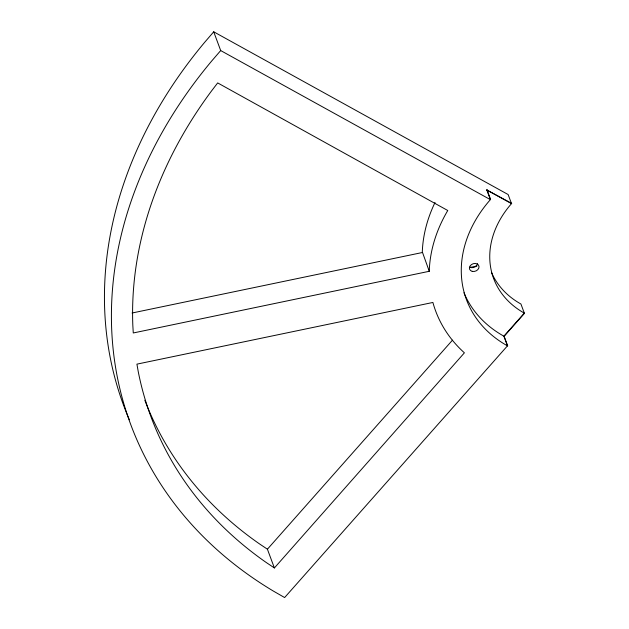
<?xml version="1.0" encoding="UTF-8"?>
<svg xmlns="http://www.w3.org/2000/svg" width="629" height="629" viewBox="0 0 629 629"><rect width="100%" height="100%" fill="white"/><g stroke="black" fill="none" stroke-linecap="round" stroke-linejoin="round"><path stroke-width="0.94" d="M429.261 271.288L429.277 270.612A163.831 129.102 -20.4 0 1 447.762 210.503L217.681 82.918L211.399 91.134A467.528 368.413 -20.4 0 0 132.821 325.24L133.269 332.969L429.261 271.288L422.303 251.852A163.831 129.102 -20.4 0 1 435.024 202.491M486.995 189.738L490.589 199.401L489.323 200.855A130.997 103.227 -20.4 0 0 506.18 345.109L507.721 345.981L504.128 336.318L524.555 313.242L523.399 312.597A98.171 77.359 -20.4 0 1 510.764 204.496L511.715 203.403L486.791 189.974L511.511 203.639L508.13 194.542L213.718 31.804L204.535 42.473A489.197 385.491 -20.4 0 0 129.37 419.763M213.718 31.804L220.693 50.564L211.509 61.225A489.197 385.491 -20.4 0 0 273.458 591.126L284.63 597.55L507.477 345.84L503.884 336.177L524.311 313.108L520.93 304.011L520.018 303.5A98.171 77.359 -20.4 0 1 491.556 272.64M274.386 567.956L266.523 562.696A467.528 368.413 -20.4 0 1 138.254 371.692L136.918 364.144L432.901 302.463L433.074 303.099A163.831 129.102 -20.4 0 0 464.399 352.83L274.386 567.956L267.411 549.203L452.471 340.163M132.066 313.014L422.287 252.536M469.525 267.569L476.963 266.02M220.693 50.564L490.384 199.637L486.791 189.974M504.128 336.318L502.587 335.446A130.997 103.227 -20.4 0 1 463.966 292.776M267.411 549.203L259.549 543.936A467.528 368.413 -20.4 0 1 144.835 400.241M477.553 263.732A4.922 3.884 -20.4 0 1 469.745 267.144M472.214 271.351A4.922 3.884 -20.4 0 0 479.007 266.476A4.922 3.884 -20.4 0 0 471.428 264.597A4.922 3.884 -20.4 0 0 472.214 271.351"/></g></svg>
